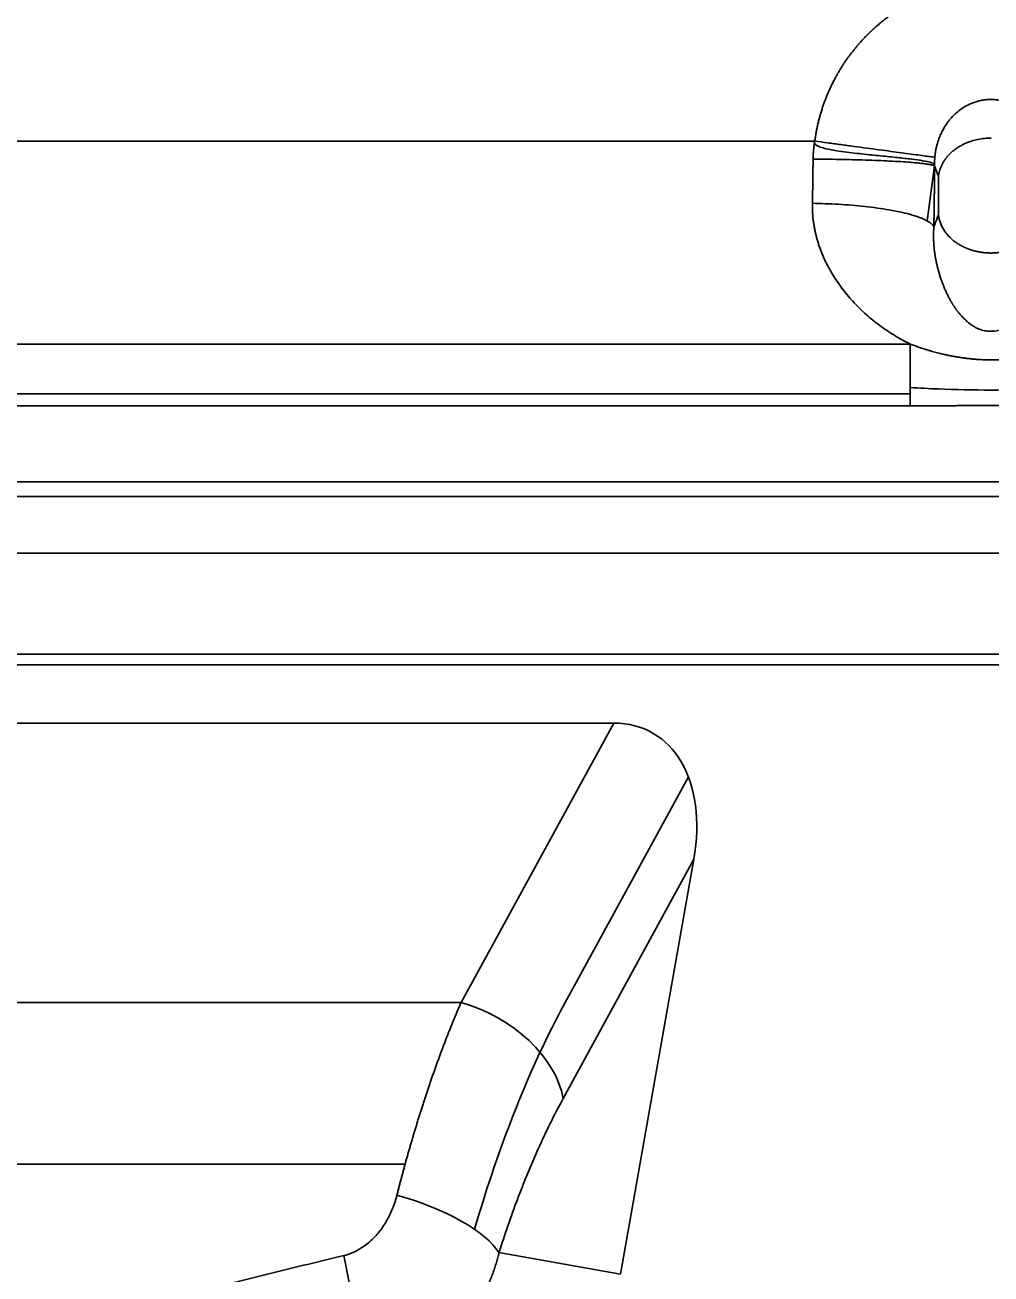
# Model space of a CAD drawing. Header units: millimetres. Extents: x -467 to 269, y 332 to 784.
# Drawn here: x -258.01 to -231.74, y 463.52 to 497.51 of the extents above; entities that cross this region are included whole.
import ezdxf

# ---------------------------------------------------------------- set-up
doc = ezdxf.new("R2010")
doc.units = ezdxf.units.MM
doc.layers.add('10', color=7, linetype='Continuous', true_color=0xffffff)

msp = doc.modelspace()

# ---------------------------------------------------------------- linework, layer by layer
at = {"layer": '10', "color": 7, "linetype": 'Continuous', "lineweight": 35}
for p, q in [((-236.529, 494.346), (-263.125, 494.346)), ((-233.273, 493.67), (-233.473, 492.176)), ((-233.167, 493.386), (-233.273, 493.67)), ((-233.167, 493.386), (-233.167, 492.345)), ((-233.932, 487.469), (-265.723, 487.469)), ((-233.932, 487.143), (-265.723, 487.143)), ((-106.448, 485.075), (-357.026, 485.075)), ((-357.057, 484.676), (-106.417, 484.676)), ((-357.251, 483.134), (-106.223, 483.134)), ((-67.987, 480.387), (-395.487, 480.387)), ((-395.487, 480.096), (-67.987, 480.096)), ((-323.976, 478.514), (-241.999, 478.514)), ((-246.151, 470.908), (-241.999, 478.514)), ((-243.329, 470.891), (-239.967, 477.048)), ((-243.375, 468.297), (-239.82, 474.808)), ((-241.81, 463.524), (-239.82, 474.808)), ((-319.824, 470.908), (-246.151, 470.908)), ((-247.671, 466.514), (-316.73, 466.514)), ((-241.81, 463.524), (-245.119, 464.108))]:
    msp.add_line(p, q, dxfattribs=at)
for centre, major_axis, ratio, start_param, end_param in [((-243.157, 474.272), (2.179, 3.992), 0.659664, 5.184851, 6.628846), ((-246.151, 468.786), (-2.633, 1.437), 0.659664, 3.614055, 5.05805), ((-241.27, 460.301), (3.039, 14.961), 0.356806, 0.859351, 1.342714), ((-247.895, 464.597), (-2.859, 0.909), 0.343186, 3.514296, 4.821102), ((-249.342, 463.281), (-0.571, 2.945), 0.048779, 3.491092, 4.958667)]:
    msp.add_ellipse(centre, major_axis=major_axis, ratio=ratio, start_param=start_param, end_param=end_param, dxfattribs=at)
for points, degree, knots in [([(-235.133, 497.205), (-235.007, 497.334), (-234.873, 497.452), (-234.457, 497.818), (-233.965, 498.076)], 2, [0, 0, 0, 0.241885, 0.241885, 1, 1, 1]), ([(-235.604, 496.647), (-235.543, 496.731), (-235.314, 497.02), (-235.133, 497.205)], 2, [0, 0, 0, 0.28044, 1, 1, 1]), ([(-236.529, 494.346), (-236.409, 495.24), (-235.989, 496.034), (-235.817, 496.358), (-235.607, 496.648)], 2, [0, 0, 0, 0.712901, 0.712901, 1, 1, 1]), ([(-233.265, 493.907), (-233.265, 493.914), (-233.263, 493.929), (-233.261, 493.953), (-233.258, 493.978), (-233.255, 494.005), (-233.251, 494.033), (-233.246, 494.063), (-233.24, 494.095), (-233.234, 494.128), (-233.227, 494.162), (-233.219, 494.198), (-233.197, 494.283), (-233.161, 494.397), (-233.103, 494.538), (-233.039, 494.668), (-232.964, 494.792), (-232.886, 494.899), (-232.823, 494.973), (-232.771, 495.03), (-232.711, 495.089), (-232.624, 495.165), (-232.493, 495.26), (-232.353, 495.338), (-232.222, 495.392), (-232.118, 495.427), (-232.012, 495.453), (-231.904, 495.471), (-231.811, 495.479), (-231.733, 495.48), (-231.671, 495.479), (-231.609, 495.474), (-231.548, 495.467), (-231.496, 495.458), (-231.453, 495.449), (-231.416, 495.441), (-231.376, 495.431), (-231.333, 495.419), (-231.287, 495.404), (-231.238, 495.386), (-231.17, 495.359), (-231.092, 495.321), (-231.009, 495.275), (-230.942, 495.231), (-230.888, 495.193), (-230.847, 495.161), (-230.812, 495.132), (-230.776, 495.1), (-230.735, 495.062), (-230.692, 495.018), (-230.653, 494.975), (-230.619, 494.935), (-230.591, 494.901), (-230.564, 494.865), (-230.538, 494.829), (-230.513, 494.793), (-230.489, 494.755), (-230.466, 494.717), (-230.443, 494.678), (-230.422, 494.639), (-230.401, 494.599), (-230.382, 494.559), (-230.363, 494.518), (-230.346, 494.476), (-230.329, 494.434), (-230.313, 494.392), (-230.299, 494.349), (-230.285, 494.306), (-230.272, 494.263), (-230.261, 494.219), (-230.25, 494.175), (-230.241, 494.131), (-230.232, 494.086), (-230.225, 494.042), (-230.218, 493.997), (-230.213, 493.952), (-230.21, 493.922), (-230.209, 493.907)], 3, [0, 0, 0, 0, 0.004778, 0.009906, 0.015386, 0.021215, 0.027394, 0.033921, 0.040794, 0.048013, 0.055575, 0.063479, 0.071721, 0.111994, 0.139915, 0.16877, 0.204569, 0.231797, 0.252076, 0.265568, 0.280134, 0.304071, 0.337078, 0.378772, 0.40094, 0.422956, 0.444851, 0.466653, 0.488396, 0.500744, 0.513091, 0.525448, 0.537824, 0.550226, 0.556913, 0.564362, 0.572576, 0.581562, 0.591326, 0.601878, 0.613229, 0.635155, 0.654333, 0.670702, 0.684205, 0.694791, 0.702419, 0.712672, 0.724219, 0.737081, 0.751279, 0.76054, 0.769834, 0.779159, 0.788515, 0.7979, 0.807314, 0.816756, 0.826225, 0.83572, 0.84524, 0.854785, 0.864354, 0.873946, 0.883558, 0.893191, 0.902843, 0.912511, 0.922196, 0.931894, 0.941605, 0.951325, 0.961054, 0.970789, 0.980526, 0.990264, 1, 1, 1, 1]), ([(-236.577, 493.856), (-236.577, 493.864), (-236.576, 493.882), (-236.576, 493.907), (-236.575, 493.933), (-236.574, 493.959), (-236.573, 493.985), (-236.571, 494.01), (-236.569, 494.036), (-236.567, 494.062), (-236.565, 494.088), (-236.563, 494.114), (-236.56, 494.139), (-236.557, 494.165), (-236.554, 494.191), (-236.55, 494.217), (-236.547, 494.243), (-236.543, 494.269), (-236.539, 494.294), (-236.534, 494.32), (-236.531, 494.337), (-236.529, 494.346)], 3, [0, 0, 0, 0, 0.052261, 0.104536, 0.156831, 0.209151, 0.261499, 0.313881, 0.366301, 0.418764, 0.471275, 0.523837, 0.576457, 0.629138, 0.681884, 0.734701, 0.787593, 0.840564, 0.89362, 0.946763, 1, 1, 1, 1]), ([(-236.549, 494.349), (-236.549, 494.335), (-236.549, 494.321), (-236.537, 494.285), (-236.52, 494.265), (-236.463, 494.217), (-236.416, 494.198), (-236.278, 494.149), (-236.181, 494.128), (-235.991, 494.093), (-235.896, 494.078), (-235.613, 494.039), (-235.427, 494.018), (-235.072, 493.979), (-234.902, 493.962), (-234.578, 493.93), (-234.424, 493.914), (-234.143, 493.884), (-234.015, 493.87), (-233.785, 493.842), (-233.683, 493.828), (-233.512, 493.801), (-233.443, 493.787), (-233.362, 493.763), (-233.339, 493.754), (-233.311, 493.738), (-233.303, 493.733), (-233.288, 493.719), (-233.282, 493.712), (-233.276, 493.696), (-233.275, 493.692), (-233.273, 493.685), (-233.273, 493.682), (-233.272, 493.674), (-233.272, 493.668), (-233.272, 493.66), (-233.272, 493.657), (-233.272, 493.655)], 3, [0, 0, 0, 0, 0.008014, 0.008014, 0.022576, 0.022576, 0.051702, 0.051702, 0.109953, 0.109953, 0.168204, 0.168204, 0.284706, 0.284706, 0.401207, 0.401207, 0.517709, 0.517709, 0.634211, 0.634211, 0.750713, 0.750713, 0.867215, 0.867215, 0.925466, 0.925466, 0.954591, 0.954591, 0.983717, 0.983717, 0.990998, 0.990998, 0.994639, 0.994639, 0.998279, 0.998279, 1, 1, 1, 1]), ([(-233.92, 493.995), (-233.998, 494.005), (-234.082, 494.017), (-234.263, 494.041), (-234.36, 494.054), (-234.562, 494.081), (-234.668, 494.095), (-234.886, 494.125), (-235, 494.14), (-235.23, 494.171), (-235.348, 494.187), (-235.585, 494.219), (-235.705, 494.235), (-235.944, 494.267), (-236.063, 494.283), (-236.299, 494.315), (-236.415, 494.331), (-236.529, 494.346)], 3, [0, 0, 0, 0, 0.125, 0.125, 0.25, 0.25, 0.375, 0.375, 0.5, 0.5, 0.625, 0.625, 0.75, 0.75, 0.875, 0.875, 1, 1, 1, 1]), ([(-231.736, 494.429), (-231.736, 494.429), (-231.796, 494.429), (-231.917, 494.422), (-232.096, 494.394), (-232.253, 494.353), (-232.389, 494.305), (-232.506, 494.252), (-232.619, 494.19), (-232.696, 494.137), (-232.743, 494.102), (-232.762, 494.086), (-232.782, 494.069), (-232.801, 494.053), (-232.82, 494.035), (-232.839, 494.018), (-232.857, 493.999), (-232.876, 493.981), (-232.893, 493.962), (-232.911, 493.942), (-232.928, 493.923), (-232.944, 493.902), (-232.96, 493.882), (-232.976, 493.86), (-232.991, 493.839), (-233.006, 493.817), (-233.021, 493.794), (-233.034, 493.771), (-233.048, 493.748), (-233.061, 493.725), (-233.073, 493.701), (-233.084, 493.676), (-233.096, 493.651), (-233.106, 493.626), (-233.116, 493.601), (-233.125, 493.575), (-233.133, 493.549), (-233.141, 493.522), (-233.148, 493.496), (-233.154, 493.469), (-233.159, 493.441), (-233.164, 493.414), (-233.166, 493.395), (-233.167, 493.386)], 3, [0, 0, 0, 0, 0.000468, 0.074522, 0.149953, 0.227513, 0.284653, 0.344359, 0.406833, 0.472284, 0.48548, 0.498837, 0.51236, 0.526048, 0.539904, 0.553929, 0.568124, 0.582491, 0.597031, 0.611746, 0.626635, 0.6417, 0.656943, 0.672363, 0.687961, 0.703739, 0.719697, 0.735836, 0.752155, 0.768656, 0.78534, 0.802206, 0.819256, 0.83649, 0.853908, 0.871512, 0.889302, 0.907278, 0.925443, 0.943796, 0.962339, 0.981073, 1, 1, 1, 1]), ([(-236.595, 492.654), (-236.595, 492.669), (-236.594, 492.7), (-236.593, 492.746), (-236.592, 492.792), (-236.591, 492.839), (-236.59, 492.885), (-236.589, 492.931), (-236.588, 492.977), (-236.587, 493.024), (-236.586, 493.07), (-236.585, 493.116), (-236.585, 493.162), (-236.584, 493.209), (-236.583, 493.255), (-236.583, 493.301), (-236.582, 493.347), (-236.581, 493.394), (-236.581, 493.44), (-236.58, 493.486), (-236.58, 493.532), (-236.579, 493.579), (-236.579, 493.625), (-236.578, 493.671), (-236.578, 493.717), (-236.577, 493.764), (-236.577, 493.81), (-236.577, 493.84), (-236.577, 493.856)], 3, [0, 0, 0, 0, 0.038811, 0.077594, 0.116349, 0.155076, 0.193774, 0.232445, 0.271088, 0.309703, 0.348289, 0.386848, 0.425379, 0.463882, 0.502357, 0.540804, 0.579224, 0.617615, 0.655979, 0.694314, 0.732622, 0.770902, 0.809155, 0.847379, 0.885576, 0.923745, 0.961886, 1, 1, 1, 1]), ([(-233.939, 493.77), (-234.018, 493.776), (-234.104, 493.782), (-234.288, 493.794), (-234.386, 493.799), (-234.591, 493.809), (-234.698, 493.814), (-234.92, 493.823), (-235.035, 493.827), (-235.268, 493.835), (-235.387, 493.838), (-235.626, 493.844), (-235.747, 493.846), (-235.988, 493.85), (-236.108, 493.852), (-236.345, 493.854), (-236.462, 493.855), (-236.577, 493.856)], 3, [0, 0, 0, 0, 0.125, 0.125, 0.25, 0.25, 0.375, 0.375, 0.5, 0.5, 0.625, 0.625, 0.75, 0.75, 0.875, 0.875, 1, 1, 1, 1]), ([(-233.265, 493.907), (-233.282, 493.909), (-233.306, 493.912), (-233.375, 493.921), (-233.419, 493.927), (-233.528, 493.942), (-233.592, 493.951), (-233.741, 493.971), (-233.826, 493.982), (-233.92, 493.995)], 3, [0, 0, 0, 0, 0.25, 0.25, 0.5, 0.5, 0.75, 0.75, 1, 1, 1, 1]), ([(-233.273, 493.67), (-233.273, 493.676), (-233.273, 493.689), (-233.274, 493.708), (-233.274, 493.728), (-233.274, 493.748), (-233.273, 493.769), (-233.273, 493.79), (-233.272, 493.813), (-233.271, 493.836), (-233.269, 493.86), (-233.268, 493.883), (-233.266, 493.899), (-233.265, 493.907)], 3, [0, 0, 0, 0, 0.078846, 0.15979, 0.242865, 0.328105, 0.415541, 0.50521, 0.604364, 0.703384, 0.802306, 0.901166, 1, 1, 1, 1]), ([(-233.291, 492.012), (-233.291, 492.029), (-233.29, 492.065), (-233.289, 492.118), (-233.288, 492.171), (-233.288, 492.224), (-233.287, 492.277), (-233.286, 492.33), (-233.285, 492.383), (-233.284, 492.436), (-233.284, 492.489), (-233.283, 492.543), (-233.282, 492.596), (-233.282, 492.65), (-233.281, 492.703), (-233.28, 492.756), (-233.28, 492.81), (-233.279, 492.863), (-233.278, 492.917), (-233.278, 492.971), (-233.277, 493.024), (-233.277, 493.078), (-233.276, 493.132), (-233.276, 493.185), (-233.276, 493.239), (-233.275, 493.293), (-233.275, 493.347), (-233.274, 493.4), (-233.274, 493.454), (-233.274, 493.508), (-233.273, 493.562), (-233.273, 493.616), (-233.273, 493.652), (-233.273, 493.67)], 3, [0, 0, 0, 0, 0.032226, 0.064454, 0.096683, 0.128915, 0.161148, 0.193383, 0.22562, 0.257859, 0.2901, 0.322343, 0.354588, 0.386835, 0.419085, 0.451337, 0.483591, 0.515847, 0.548106, 0.580367, 0.612631, 0.644897, 0.677165, 0.709437, 0.741711, 0.773988, 0.806267, 0.838549, 0.870834, 0.903122, 0.935412, 0.967705, 1, 1, 1, 1]), ([(-233.957, 492.357), (-234.037, 492.378), (-234.123, 492.399), (-234.307, 492.439), (-234.405, 492.458), (-234.61, 492.493), (-234.717, 492.51), (-234.939, 492.541), (-235.053, 492.555), (-235.287, 492.58), (-235.406, 492.592), (-235.645, 492.611), (-235.766, 492.62), (-236.006, 492.634), (-236.126, 492.64), (-236.363, 492.649), (-236.48, 492.652), (-236.595, 492.654)], 3, [0, 0, 0, 0, 0.125, 0.125, 0.25, 0.25, 0.375, 0.375, 0.5, 0.5, 0.625, 0.625, 0.75, 0.75, 0.875, 0.875, 1, 1, 1, 1]), ([(-233.931, 488.823), (-233.942, 488.829), (-233.964, 488.84), (-233.996, 488.856), (-234.028, 488.873), (-234.06, 488.889), (-234.092, 488.907), (-234.125, 488.924), (-234.157, 488.942), (-234.189, 488.96), (-234.221, 488.978), (-234.253, 488.996), (-234.285, 489.015), (-234.317, 489.034), (-234.349, 489.054), (-234.381, 489.073), (-234.471, 489.129), (-234.616, 489.224), (-234.811, 489.363), (-234.997, 489.511), (-235.174, 489.664), (-235.341, 489.824), (-235.5, 489.99), (-235.65, 490.163), (-235.791, 490.341), (-235.921, 490.523), (-236.04, 490.708), (-236.148, 490.894), (-236.222, 491.038), (-236.268, 491.137), (-236.292, 491.19), (-236.315, 491.242), (-236.337, 491.295), (-236.358, 491.348), (-236.378, 491.401), (-236.397, 491.455), (-236.416, 491.508), (-236.433, 491.561), (-236.45, 491.615), (-236.465, 491.669), (-236.48, 491.723), (-236.494, 491.777), (-236.507, 491.831), (-236.519, 491.885), (-236.53, 491.939), (-236.541, 491.993), (-236.55, 492.048), (-236.559, 492.103), (-236.566, 492.157), (-236.573, 492.212), (-236.579, 492.267), (-236.584, 492.322), (-236.588, 492.377), (-236.591, 492.432), (-236.594, 492.487), (-236.595, 492.543), (-236.596, 492.598), (-236.595, 492.635), (-236.595, 492.654)], 3, [0, 0, 0, 0, 0.007308, 0.014645, 0.022011, 0.029407, 0.036833, 0.044289, 0.051775, 0.059292, 0.066841, 0.074421, 0.082032, 0.089676, 0.097351, 0.105059, 0.1128, 0.162544, 0.211906, 0.260965, 0.309801, 0.357527, 0.40506, 0.452475, 0.499846, 0.545817, 0.590741, 0.634698, 0.677771, 0.689513, 0.701189, 0.712802, 0.724353, 0.735844, 0.747278, 0.758657, 0.769983, 0.781258, 0.792486, 0.803668, 0.814807, 0.825905, 0.836964, 0.847988, 0.858978, 0.869937, 0.880869, 0.891774, 0.902657, 0.913519, 0.924363, 0.935193, 0.946009, 0.956816, 0.967616, 0.978412, 0.989205, 1, 1, 1, 1]), ([(-232.701, 491.598), (-232.772, 491.649), (-232.835, 491.705), (-232.903, 491.778), (-232.917, 491.793), (-232.942, 491.824), (-232.954, 491.839), (-232.989, 491.885), (-233.011, 491.916), (-233.068, 492.011), (-233.098, 492.076), (-233.127, 492.159), (-233.132, 492.176), (-233.142, 492.209), (-233.146, 492.226), (-233.154, 492.26), (-233.159, 492.285), (-233.163, 492.311), (-233.165, 492.328), (-233.166, 492.337), (-233.167, 492.345)], 3, [0, 0, 0, 0, 0.25, 0.25, 0.3125, 0.3125, 0.375, 0.375, 0.5, 0.5, 0.75, 0.75, 0.8125, 0.8125, 0.875, 0.875, 0.9375, 0.96875, 0.96875, 1, 1, 1, 1]), ([(-233.291, 492.012), (-233.292, 492.004), (-233.293, 491.988), (-233.294, 491.964), (-233.296, 491.94), (-233.297, 491.916), (-233.298, 491.891), (-233.299, 491.866), (-233.3, 491.84), (-233.3, 491.814), (-233.301, 491.788), (-233.301, 491.761), (-233.301, 491.734), (-233.3, 491.706), (-233.3, 491.678), (-233.299, 491.65), (-233.297, 491.621), (-233.296, 491.592), (-233.294, 491.563), (-233.292, 491.533), (-233.29, 491.503), (-233.287, 491.472), (-233.283, 491.422), (-233.275, 491.352), (-233.262, 491.264), (-233.248, 491.174), (-233.23, 491.085), (-233.211, 490.995), (-233.189, 490.904), (-233.164, 490.809), (-233.134, 490.706), (-233.098, 490.595), (-233.056, 490.478), (-233.019, 490.383), (-232.989, 490.311), (-232.968, 490.264), (-232.946, 490.217), (-232.925, 490.172), (-232.903, 490.128), (-232.881, 490.085), (-232.859, 490.043), (-232.844, 490.016), (-232.836, 490.003)], 3, [0, 0, 0, 0, 0.009774, 0.019756, 0.029947, 0.040346, 0.050955, 0.061774, 0.072803, 0.084044, 0.095495, 0.107158, 0.119034, 0.131122, 0.143423, 0.155938, 0.168666, 0.181609, 0.194765, 0.208137, 0.221724, 0.235527, 0.249545, 0.29005, 0.331401, 0.373604, 0.416662, 0.460582, 0.505366, 0.551018, 0.60554, 0.664248, 0.727163, 0.794303, 0.821692, 0.848603, 0.875036, 0.90099, 0.926464, 0.951458, 0.97597, 1, 1, 1, 1]), ([(-231.737, 491.302), (-231.743, 491.302), (-231.755, 491.302), (-231.772, 491.302), (-231.79, 491.303), (-231.807, 491.303), (-231.825, 491.304), (-231.842, 491.305), (-231.86, 491.306), (-231.877, 491.308), (-231.895, 491.309), (-231.912, 491.311), (-231.93, 491.312), (-231.948, 491.314), (-231.965, 491.317), (-231.983, 491.319), (-232, 491.321), (-232.018, 491.324), (-232.035, 491.327), (-232.053, 491.33), (-232.07, 491.333), (-232.088, 491.337), (-232.105, 491.34), (-232.122, 491.344), (-232.14, 491.348), (-232.157, 491.352), (-232.174, 491.356), (-232.191, 491.361), (-232.208, 491.365), (-232.226, 491.37), (-232.243, 491.375), (-232.26, 491.38), (-232.277, 491.386), (-232.293, 491.391), (-232.31, 491.397), (-232.327, 491.403), (-232.344, 491.409), (-232.36, 491.415), (-232.377, 491.422), (-232.393, 491.428), (-232.41, 491.435), (-232.426, 491.442), (-232.442, 491.449), (-232.458, 491.457), (-232.474, 491.464), (-232.49, 491.472), (-232.506, 491.48), (-232.522, 491.488), (-232.537, 491.496), (-232.553, 491.504), (-232.568, 491.513), (-232.583, 491.522), (-232.598, 491.531), (-232.613, 491.54), (-232.628, 491.549), (-232.643, 491.559), (-232.658, 491.568), (-232.672, 491.578), (-232.687, 491.588), (-232.696, 491.595), (-232.701, 491.598)], 3, [0, 0, 0, 0, 0.01577, 0.031561, 0.047376, 0.063215, 0.079082, 0.094976, 0.110901, 0.126858, 0.142849, 0.158875, 0.174938, 0.19104, 0.207182, 0.223367, 0.239595, 0.255869, 0.272189, 0.288559, 0.304978, 0.321449, 0.337974, 0.354554, 0.37119, 0.387885, 0.404639, 0.421454, 0.438332, 0.455273, 0.472281, 0.489355, 0.506497, 0.52371, 0.540994, 0.55835, 0.57578, 0.593286, 0.610868, 0.628528, 0.646268, 0.664088, 0.68199, 0.699975, 0.718044, 0.736199, 0.75444, 0.77277, 0.791189, 0.809698, 0.828298, 0.846991, 0.865778, 0.88466, 0.903637, 0.922712, 0.941884, 0.961156, 0.980527, 1, 1, 1, 1]), ([(-230.773, 491.598), (-230.777, 491.595), (-230.786, 491.589), (-230.798, 491.58), (-230.811, 491.572), (-230.824, 491.563), (-230.837, 491.555), (-230.85, 491.547), (-230.863, 491.538), (-230.876, 491.53), (-230.889, 491.523), (-230.903, 491.515), (-230.916, 491.507), (-230.93, 491.5), (-230.943, 491.493), (-230.957, 491.485), (-230.971, 491.478), (-230.985, 491.471), (-230.999, 491.465), (-231.013, 491.458), (-231.027, 491.451), (-231.041, 491.445), (-231.056, 491.439), (-231.07, 491.433), (-231.084, 491.427), (-231.099, 491.421), (-231.113, 491.415), (-231.128, 491.41), (-231.143, 491.405), (-231.157, 491.399), (-231.172, 491.394), (-231.187, 491.389), (-231.202, 491.384), (-231.217, 491.38), (-231.231, 491.375), (-231.246, 491.371), (-231.261, 491.366), (-231.277, 491.362), (-231.292, 491.358), (-231.307, 491.354), (-231.322, 491.351), (-231.337, 491.347), (-231.352, 491.344), (-231.368, 491.34), (-231.383, 491.337), (-231.398, 491.334), (-231.413, 491.331), (-231.429, 491.329), (-231.444, 491.326), (-231.46, 491.324), (-231.475, 491.321), (-231.49, 491.319), (-231.506, 491.317), (-231.521, 491.315), (-231.537, 491.313), (-231.552, 491.312), (-231.567, 491.31), (-231.583, 491.309), (-231.598, 491.307), (-231.614, 491.306), (-231.629, 491.305), (-231.645, 491.304), (-231.66, 491.304), (-231.675, 491.303), (-231.691, 491.303), (-231.706, 491.302), (-231.722, 491.302), (-231.732, 491.302), (-231.737, 491.302)], 3, [0, 0, 0, 0, 0.017118, 0.034157, 0.051119, 0.068005, 0.084814, 0.101548, 0.118207, 0.134792, 0.151305, 0.167744, 0.184112, 0.200409, 0.216636, 0.232794, 0.248883, 0.264904, 0.280858, 0.296746, 0.312569, 0.328328, 0.344022, 0.359654, 0.375224, 0.390734, 0.406183, 0.421572, 0.436904, 0.452178, 0.467395, 0.482557, 0.497665, 0.512718, 0.527719, 0.542669, 0.557567, 0.572416, 0.587216, 0.601968, 0.616674, 0.631334, 0.645949, 0.660521, 0.67505, 0.689537, 0.703984, 0.718392, 0.732761, 0.747094, 0.76139, 0.775651, 0.789878, 0.804073, 0.818235, 0.832368, 0.846471, 0.860546, 0.874594, 0.888615, 0.902613, 0.916586, 0.930538, 0.944468, 0.958378, 0.972269, 0.986143, 1, 1, 1, 1]), ([(-232.836, 490.003), (-232.832, 489.996), (-232.824, 489.982), (-232.812, 489.961), (-232.8, 489.941), (-232.788, 489.921), (-232.776, 489.901), (-232.763, 489.882), (-232.751, 489.862), (-232.738, 489.843), (-232.725, 489.824), (-232.712, 489.805), (-232.699, 489.787), (-232.686, 489.769), (-232.673, 489.751), (-232.659, 489.733), (-232.646, 489.715), (-232.621, 489.684), (-232.582, 489.637), (-232.527, 489.575), (-232.466, 489.513), (-232.4, 489.451), (-232.336, 489.396), (-232.281, 489.353), (-232.236, 489.322), (-232.2, 489.299), (-232.164, 489.278), (-232.118, 489.255), (-232.061, 489.23), (-231.988, 489.206), (-231.912, 489.188), (-231.832, 489.176), (-231.751, 489.172), (-231.67, 489.175), (-231.591, 489.184), (-231.527, 489.197), (-231.476, 489.21), (-231.437, 489.223), (-231.399, 489.237), (-231.346, 489.26), (-231.281, 489.294), (-231.22, 489.333), (-231.169, 489.371), (-231.126, 489.406), (-231.078, 489.447), (-231.029, 489.493), (-230.98, 489.542), (-230.932, 489.592), (-230.887, 489.643), (-230.849, 489.689), (-230.817, 489.731), (-230.789, 489.767), (-230.763, 489.804), (-230.737, 489.842), (-230.711, 489.881), (-230.686, 489.921), (-230.662, 489.961), (-230.646, 489.989), (-230.638, 490.003)], 3, [0, 0, 0, 0, 0.009871, 0.019659, 0.029365, 0.038987, 0.048527, 0.057983, 0.067358, 0.07665, 0.085859, 0.094987, 0.104032, 0.112996, 0.121877, 0.130677, 0.139396, 0.148033, 0.178527, 0.210221, 0.243132, 0.277278, 0.311189, 0.337381, 0.352886, 0.367399, 0.380947, 0.393562, 0.415425, 0.436295, 0.456572, 0.47669, 0.497089, 0.516762, 0.536364, 0.556267, 0.567206, 0.578408, 0.589931, 0.601831, 0.628565, 0.658493, 0.675591, 0.695883, 0.719376, 0.745548, 0.771751, 0.797992, 0.824276, 0.850609, 0.868168, 0.886044, 0.904237, 0.922748, 0.941579, 0.96073, 0.980204, 1, 1, 1, 1]), ([(-233.933, 488.824), (-233.914, 488.817), (-233.878, 488.804), (-233.822, 488.784), (-233.766, 488.764), (-233.71, 488.744), (-233.653, 488.725), (-233.595, 488.706), (-233.537, 488.687), (-233.478, 488.668), (-233.412, 488.648), (-233.34, 488.626), (-233.265, 488.605), (-233.193, 488.586), (-233.125, 488.569), (-233.06, 488.554), (-233, 488.541), (-232.944, 488.529), (-232.876, 488.515), (-232.792, 488.499), (-232.693, 488.481), (-232.595, 488.464), (-232.496, 488.449), (-232.399, 488.436), (-232.302, 488.425), (-232.206, 488.415), (-232.112, 488.407), (-232.019, 488.401), (-231.926, 488.397), (-231.835, 488.395), (-231.735, 488.394), (-231.625, 488.396), (-231.505, 488.401), (-231.384, 488.408), (-231.263, 488.417), (-231.125, 488.43), (-230.965, 488.45), (-230.781, 488.478), (-230.634, 488.506), (-230.527, 488.529), (-230.463, 488.544), (-230.401, 488.559), (-230.339, 488.574), (-230.279, 488.59), (-230.22, 488.606), (-230.162, 488.622), (-230.104, 488.639), (-230.051, 488.654), (-229.999, 488.669), (-229.948, 488.685), (-229.893, 488.702), (-229.834, 488.721), (-229.771, 488.741), (-229.704, 488.764), (-229.634, 488.788), (-229.586, 488.806), (-229.562, 488.815)], 3, [0, 0, 0, 0, 0.013338, 0.026764, 0.040284, 0.053899, 0.067613, 0.081429, 0.09535, 0.109379, 0.123518, 0.142217, 0.159951, 0.176707, 0.192473, 0.207241, 0.221004, 0.233754, 0.245485, 0.268063, 0.290449, 0.312677, 0.334721, 0.356521, 0.378037, 0.399248, 0.420147, 0.440739, 0.461041, 0.481078, 0.500869, 0.527147, 0.553589, 0.580171, 0.606856, 0.633579, 0.672304, 0.71357, 0.757508, 0.77231, 0.786923, 0.801344, 0.815568, 0.829589, 0.843408, 0.857031, 0.870464, 0.883715, 0.89481, 0.906902, 0.919985, 0.934051, 0.949092, 0.965102, 0.982074, 1, 1, 1, 1]), ([(-233.932, 487.143), (-233.932, 487.211), (-233.932, 487.299), (-233.932, 487.512), (-233.932, 487.637), (-233.932, 487.921), (-233.933, 488.081), (-233.933, 488.431), (-233.933, 488.621), (-233.933, 488.824)], 3, [0, 0, 0, 0, 0.25, 0.25, 0.5, 0.5, 0.75, 0.75, 1, 1, 1, 1]), ([(-233.932, 487.643), (-233.68, 487.627), (-233.424, 487.613), (-232.693, 487.584), (-232.216, 487.574), (-231.258, 487.574), (-230.78, 487.584), (-230.05, 487.614), (-229.795, 487.627), (-229.543, 487.643)], 3, [0, 0, 0, 0, 0.176217, 0.176217, 0.4997, 0.4997, 0.823183, 0.823183, 1, 1, 1, 1]), ([(-229.543, 487.143), (-229.767, 487.143), (-229.91, 487.144), (-230.032, 487.144), (-230.246, 487.145), (-230.652, 487.148), (-230.697, 487.148), (-230.974, 487.15), (-231.252, 487.151), (-231.5, 487.153), (-231.778, 487.152), (-232.14, 487.152), (-232.314, 487.151), (-232.391, 487.151), (-232.827, 487.148), (-233.086, 487.146), (-233.369, 487.145), (-233.702, 487.143), (-233.932, 487.143)], 2, [0, 0, 0, 0.075, 0.075, 0.15, 0.15, 0.25, 0.25, 0.375, 0.375, 0.5, 0.5, 0.625, 0.625, 0.75, 0.75, 0.875, 0.875, 1, 1, 1]), ([(-247.895, 465.671), (-247.89, 465.689), (-247.881, 465.725), (-247.867, 465.78), (-247.853, 465.834), (-247.839, 465.888), (-247.825, 465.943), (-247.811, 465.997), (-247.796, 466.052), (-247.782, 466.106), (-247.767, 466.161), (-247.753, 466.216), (-247.738, 466.27), (-247.723, 466.325), (-247.708, 466.38), (-247.693, 466.435), (-247.678, 466.49), (-247.663, 466.545), (-247.648, 466.6), (-247.632, 466.655), (-247.617, 466.71), (-247.601, 466.765), (-247.586, 466.82), (-247.57, 466.875), (-247.554, 466.93), (-247.538, 466.986), (-247.522, 467.041), (-247.506, 467.096), (-247.49, 467.152), (-247.474, 467.207), (-247.457, 467.262), (-247.441, 467.318), (-247.424, 467.373), (-247.407, 467.429), (-247.391, 467.484), (-247.374, 467.54), (-247.357, 467.595), (-247.34, 467.65), (-247.323, 467.706), (-247.306, 467.761), (-247.288, 467.817), (-247.271, 467.872), (-247.253, 467.928), (-247.236, 467.983), (-247.218, 468.039), (-247.2, 468.094), (-247.183, 468.15), (-247.165, 468.205), (-247.147, 468.26), (-247.129, 468.316), (-247.11, 468.371), (-247.092, 468.426), (-247.074, 468.482), (-247.055, 468.537), (-247.037, 468.592), (-247.018, 468.648), (-246.999, 468.703), (-246.98, 468.758), (-246.961, 468.813), (-246.942, 468.868), (-246.923, 468.923), (-246.904, 468.978), (-246.885, 469.033), (-246.865, 469.088), (-246.846, 469.143), (-246.826, 469.198), (-246.807, 469.252), (-246.787, 469.307), (-246.767, 469.362), (-246.747, 469.416), (-246.727, 469.471), (-246.707, 469.525), (-246.687, 469.58), (-246.666, 469.634), (-246.646, 469.688), (-246.625, 469.742), (-246.605, 469.796), (-246.584, 469.85), (-246.563, 469.904), (-246.542, 469.958), (-246.521, 470.012), (-246.5, 470.065), (-246.479, 470.119), (-246.458, 470.172), (-246.437, 470.225), (-246.415, 470.279), (-246.394, 470.332), (-246.372, 470.385), (-246.35, 470.438), (-246.329, 470.49), (-246.307, 470.543), (-246.285, 470.595), (-246.263, 470.648), (-246.241, 470.7), (-246.218, 470.752), (-246.196, 470.804), (-246.174, 470.856), (-246.159, 470.891), (-246.151, 470.908)], 3, [0, 0, 0, 0, 0.00914, 0.018306, 0.0275, 0.03672, 0.045966, 0.05524, 0.06454, 0.073867, 0.08322, 0.092601, 0.102008, 0.111442, 0.120902, 0.13039, 0.139904, 0.149445, 0.159013, 0.168607, 0.178229, 0.187877, 0.197552, 0.207254, 0.216983, 0.226738, 0.236521, 0.24633, 0.256166, 0.266029, 0.275919, 0.285835, 0.295779, 0.30575, 0.315747, 0.325771, 0.335822, 0.3459, 0.356005, 0.366137, 0.376296, 0.386482, 0.396694, 0.406934, 0.4172, 0.427494, 0.437814, 0.448162, 0.458536, 0.468937, 0.479366, 0.489821, 0.500303, 0.510812, 0.521349, 0.531912, 0.542502, 0.553119, 0.563764, 0.574435, 0.585133, 0.595858, 0.606611, 0.61739, 0.628196, 0.63903, 0.64989, 0.660778, 0.671692, 0.682634, 0.693603, 0.704598, 0.715621, 0.726671, 0.737748, 0.748852, 0.759983, 0.771141, 0.782327, 0.793539, 0.804778, 0.816045, 0.827339, 0.83866, 0.850008, 0.861383, 0.872785, 0.884214, 0.895671, 0.907154, 0.918665, 0.930203, 0.941768, 0.95336, 0.964979, 0.976626, 0.988299, 1, 1, 1, 1]), ([(-248.755, 460.524), (-248.744, 460.526), (-248.721, 460.531), (-248.687, 460.538), (-248.653, 460.546), (-248.619, 460.554), (-248.586, 460.562), (-248.552, 460.57), (-248.519, 460.579), (-248.485, 460.588), (-248.452, 460.597), (-248.419, 460.606), (-248.387, 460.616), (-248.354, 460.625), (-248.321, 460.635), (-248.289, 460.645), (-248.257, 460.656), (-248.225, 460.666), (-248.193, 460.677), (-248.162, 460.688), (-248.13, 460.699), (-248.099, 460.71), (-248.068, 460.722), (-248.037, 460.733), (-248.006, 460.745), (-247.975, 460.757), (-247.945, 460.77), (-247.914, 460.782), (-247.884, 460.795), (-247.854, 460.807), (-247.825, 460.82), (-247.795, 460.833), (-247.766, 460.847), (-247.736, 460.86), (-247.707, 460.874), (-247.678, 460.887), (-247.65, 460.901), (-247.621, 460.915), (-247.593, 460.93), (-247.565, 460.944), (-247.537, 460.959), (-247.509, 460.973), (-247.481, 460.988), (-247.454, 461.003), (-247.426, 461.018), (-247.399, 461.033), (-247.372, 461.049), (-247.346, 461.064), (-247.319, 461.08), (-247.293, 461.096), (-247.267, 461.111), (-247.241, 461.127), (-247.215, 461.144), (-247.189, 461.16), (-247.164, 461.176), (-247.139, 461.193), (-247.114, 461.209), (-247.089, 461.226), (-247.064, 461.243), (-247.04, 461.259), (-247.015, 461.276), (-246.991, 461.294), (-246.967, 461.311), (-246.943, 461.328), (-246.92, 461.345), (-246.896, 461.363), (-246.873, 461.38), (-246.85, 461.398), (-246.827, 461.416), (-246.805, 461.434), (-246.782, 461.451), (-246.76, 461.469), (-246.738, 461.487), (-246.716, 461.506), (-246.694, 461.524), (-246.672, 461.542), (-246.566, 461.633), (-246.384, 461.802), (-246.143, 462.064), (-245.926, 462.338), (-245.783, 462.548), (-245.698, 462.685), (-245.661, 462.746), (-245.626, 462.807), (-245.592, 462.868), (-245.558, 462.93), (-245.525, 462.993), (-245.494, 463.056), (-245.463, 463.119), (-245.433, 463.183), (-245.404, 463.247), (-245.377, 463.312), (-245.35, 463.376), (-245.324, 463.442), (-245.299, 463.507), (-245.275, 463.573), (-245.252, 463.639), (-245.23, 463.705), (-245.209, 463.772), (-245.189, 463.838), (-245.17, 463.905), (-245.152, 463.973), (-245.135, 464.04), (-245.124, 464.085), (-245.119, 464.108)], 3, [0, 0, 0, 0, 0.006467, 0.012919, 0.019354, 0.025774, 0.032177, 0.038564, 0.044935, 0.05129, 0.057628, 0.063949, 0.070255, 0.076543, 0.082815, 0.08907, 0.095309, 0.10153, 0.107735, 0.113923, 0.120093, 0.126247, 0.132384, 0.138503, 0.144606, 0.150692, 0.156761, 0.162812, 0.168847, 0.174865, 0.180866, 0.186849, 0.192816, 0.198766, 0.204698, 0.210614, 0.216513, 0.222394, 0.228259, 0.234107, 0.239937, 0.245751, 0.251547, 0.257326, 0.263089, 0.268834, 0.274562, 0.280274, 0.285968, 0.291645, 0.297305, 0.302948, 0.308574, 0.314183, 0.319775, 0.325349, 0.330907, 0.336447, 0.341971, 0.347477, 0.352966, 0.358439, 0.363894, 0.369331, 0.374752, 0.380156, 0.385542, 0.390911, 0.396264, 0.401599, 0.406917, 0.412218, 0.417502, 0.422769, 0.428019, 0.433253, 0.438469, 0.505517, 0.571406, 0.636134, 0.699696, 0.712837, 0.725971, 0.739098, 0.752217, 0.76533, 0.778435, 0.791534, 0.804625, 0.817708, 0.830785, 0.843853, 0.856914, 0.869967, 0.883012, 0.896048, 0.909076, 0.922095, 0.935105, 0.948105, 0.961095, 0.974075, 0.987043, 1, 1, 1, 1])]:
    msp.add_open_spline(points, degree=degree, knots=knots, dxfattribs=at)
for points, weights in [([(-233.273, 493.67), (-233.326, 493.705), (-233.547, 493.739), (-233.939, 493.77)], [1.1509200143, 1.07330076999, 1.02562162565, 1.00788258128]), ([(-233.291, 492.012), (-233.344, 492.132), (-233.565, 492.251), (-233.957, 492.357)], [1.15122563552, 1.0733052325, 1.02549673404, 1.00780014016])]:
    msp.add_rational_spline(points, weights, degree=3, dxfattribs=at)
for points, degree in [([(-233.291, 492.012), (-233.167, 492.345)], 1), ([(-265.725, 488.821), (-255.128, 488.822), (-244.53, 488.823), (-233.933, 488.824)], 3), ([(-245.119, 464.108), (-244.962, 464.599), (-244.627, 465.567), (-244.07, 466.928), (-243.619, 467.85), (-243.375, 468.297)], 3), ([(-249.342, 464.026), (-249.27, 464.044), (-249.122, 464.091), (-248.891, 464.205), (-248.656, 464.373), (-248.43, 464.596), (-248.22, 464.878), (-248.034, 465.23), (-247.935, 465.515), (-247.895, 465.671)], 3), ([(-254.548, 462.743), (-253.975, 462.887), (-252.826, 463.173), (-251.09, 463.601), (-249.926, 463.885), (-249.342, 464.026)], 3)]:
    msp.add_open_spline(points, degree=degree, dxfattribs=at)

doc.saveas('drawing.dxf')
